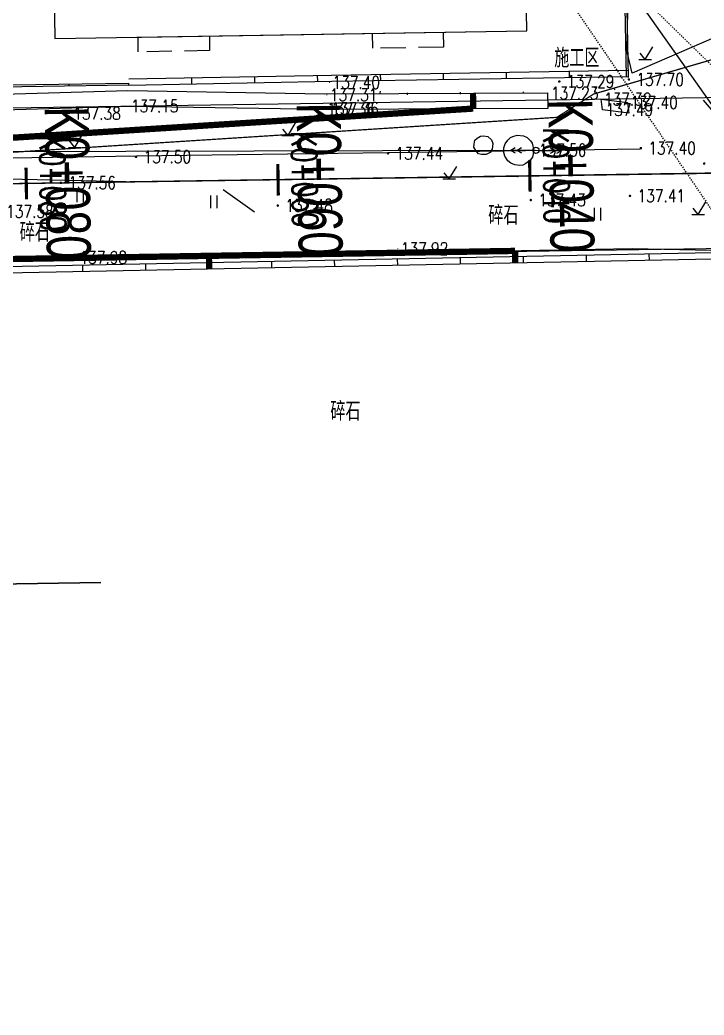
# Model space of a CAD drawing. Extents: x 529262 to 576451, y 2694391 to 2717535.
# Drawn here: x 564774.7 to 564829.1, y 2709952.9 to 2710032 of the extents above; entities that cross this region are included whole.
import ezdxf
from ezdxf.enums import TextEntityAlignment as Align
from ezdxf.xclip import XClip

# ---------------------------------------------------------------- set-up
doc = ezdxf.new("R2010")
doc.units = 0
doc.header["$XCLIPFRAME"] = 0
for name, pattern in [('ACAD_ISO12W100', [22, 12, -3, 0.5, -3, 0.5, -3]), ('DASH', [0.35, 0.25, -0.1]), ('X2', [10, 8, -2]), ('X5', [3, 2, -1])]:
    doc.linetypes.add(name, pattern=pattern)
for name, color, linetype in [('a红线图', 1, 'Continuous'), ('DLSS', 4, 'Continuous'), ('DMTZ', 8, 'Continuous'), ('GCD', 8, 'Continuous'), ('GPSCOMMON', 7, 'Continuous'), ('GXYZ', 8, 'Continuous'), ('JMD', 8, 'Continuous'), ('PP-COM', 7, 'Continuous'), ('RD-中线', 40, 'Continuous'), ('RD-红线', 7, 'Continuous'), ('ZBTZ', 8, 'Continuous'), ('ZJ', 7, 'Continuous'), ('新建水沟', 7, 'Continuous'), ('桩号标注', 7, 'Continuous'), ('污水管径标注_W10-', 202, 'Continuous'), ('纵断_分栏文字', 7, 'Continuous'), ('道路中线', 90, 'Continuous')]:
    doc.layers.add(name, color=color, linetype=linetype)
doc.layers.add('SZ-ZH-DIM', color=7, linetype='Continuous', lineweight=0)
doc.layers.add('控制界线1', color=30, linetype='ACAD_ISO12W100', lineweight=35)
doc.styles.add('HZ', font='rs.shx', dxfattribs={"width": 0.8, "bigfont": 'hztxt.shx'})
doc.styles.add('SEMDI', font='smsim.shx', dxfattribs={"width": 0.75, "bigfont": 'smfs.shx'})
doc.linetypes.add('10422', pattern='A,0.75,[150,AAA.SHX,S=0.5,R=0,X=0,Y=0.5],1.5,[177,AAA.SHX,S=1,R=0,X=0,Y=0.4],0.75', length=3)
doc.linetypes.add('1161', pattern='A,0,[149,AAA.SHX,S=0.15,R=0,X=0,Y=0],-1.6', length=1.6)

# ---------------------------------------------------------------- blocks, each defined once
blk = doc.blocks.new('A$C19FD0107')
at = {"layer": 'RD-中线', "color": 8, "linetype": 'Continuous'}
blk.add_lwpolyline([(-6145.953, 15629.525), (-6583.681, 15623.036, -0.057862), (-6611.221, 15625.821), (-6627.546, 15629.409, 0.058625), (-6655.452, 15632.188), (-7132.057, 15623.673)], format="xyb", dxfattribs=at)
at = {"layer": 'RD-红线', "color": 8, "linetype": 'Continuous', "flags": 128}
for points in [[(-6142.061, 15635.584), (-6242.014, 15634.102)], [(-6159.812, 15623.319), (-6241.85, 15622.103)]]:
    blk.add_lwpolyline(points, dxfattribs=at)
blk = doc.blocks.new('GC200')
at = {"linetype": 'Continuous', "const_width": 0.2, "flags": 128}
blk.add_lwpolyline([(-0.1, 0, 1), (0.1, 0, 1)], format="xyb", close=True, dxfattribs=at)
blk = doc.blocks.new('gc013a')
at = {"linetype": 'Continuous'}
blk.add_line((0.5, 0), (4, 0), dxfattribs=at)
at = {"linetype": 'Continuous', "flags": 128}
for points in [[(2.31, -0.4), (3, 0), (2.31, 0.4)], [(3.31, -0.4), (4, 0), (3.31, 0.4)]]:
    blk.add_lwpolyline(points, dxfattribs=at)
blk = doc.blocks.new('gc170')
at = {"color": 8, "linetype": 'Continuous'}
blk.add_circle((0, 0), 0.5, dxfattribs=at)
blk = doc.blocks.new('gc123')
at = {"color": 8}
for p, q in [((0, 0), (1.2, 2)), ((-1, 0), (1, 0)), ((0, 0), (-0.8, 1))]:
    blk.add_line(p, q, dxfattribs=at)
blk = doc.blocks.new('gc121')
at = {"color": 8}
for p, q in [((-0.5, -1), (-0.5, 1)), ((0.5, -1), (0.5, 1))]:
    blk.add_line(p, q, dxfattribs=at)

msp = doc.modelspace()

# ---------------------------------------------------------------- linework, layer by layer
at = {"color": 8, "linetype": 'Continuous'}
msp.add_lwpolyline([(564823.042, 2710032.855), (564834.707, 2710034.822), (564835.261, 2710031.466), (564829.85, 2710030.548), (564823.364, 2710027.737), (564822.986, 2710029.439)], close=True, dxfattribs=at)
msp.add_lwpolyline([(564823.042, 2710032.855), (564834.707, 2710034.822), (564835.261, 2710031.466), (564829.85, 2710030.548), (564823.364, 2710027.737), (564822.986, 2710029.439)], close=True, dxfattribs=at)
at = {"layer": 'a红线图', "color": 8, "linetype": 'DASH', "lineweight": 0, "ltscale": 0.1}
msp.add_lwpolyline([(564784.704, 2710086.502), (564800.867, 2710062.862), (564801.879, 2710061.771), (564806.974, 2710058.714), (564813.779, 2710055.824), (564815.932, 2710054.539), (564820.029, 2710050.614), (564821.476, 2710049.061), (564822.951, 2710045.784), (564823.712, 2710043.369), (564824.69, 2710033.245), (564846.919, 2710011.513), (564857.192, 2709990.133), (564856.518, 2709935.292)], dxfattribs=at)
msp.add_lwpolyline([(564784.704, 2710086.502), (564800.867, 2710062.862), (564801.879, 2710061.771), (564806.974, 2710058.714), (564813.779, 2710055.824), (564815.932, 2710054.539), (564820.029, 2710050.614), (564821.476, 2710049.061), (564822.951, 2710045.784), (564823.712, 2710043.369), (564824.69, 2710033.245), (564846.919, 2710011.513), (564857.192, 2709990.133), (564856.518, 2709935.292)], dxfattribs=at)
at = {"layer": 'DLSS', "linetype": 'X2', "const_width": 0.1, "elevation": 139.065, "flags": 128}
msp.add_lwpolyline([(564614.998, 2710015.203), (564616.215, 2710015.098), (564631.121, 2710015.821), (564639.419, 2710016.818), (564650.528, 2710017.256), (564660.184, 2710017.649), (564683.411, 2710017.386), (564704.59, 2710016.995), (564817.388, 2710024.229), (564820.313, 2710026.08), (564830.77, 2710029.122)], dxfattribs=at)
at = {"layer": 'DLSS', "linetype": 'Continuous'}
msp.add_point((564814.297, 2710019.537, -0.055), dxfattribs=at)
msp.add_point((564814.297, 2710019.537, -0.055), dxfattribs=at)
msp.add_point((564814.297, 2710019.537, -0.055), dxfattribs=at)
msp.add_point((564814.297, 2710019.537, -0.055), dxfattribs=at)
at = {"layer": 'DMTZ', "linetype": '10422', "flags": 128}
msp.add_lwpolyline([(564816.697, 2710024.948), (564816.673, 2710026.147), (564798.93, 2710026.08), (564798.93, 2710026.08), (564783.327, 2710026.326), (564769.788, 2710025.928), (564758.431, 2710025.822), (564758.431, 2710025.822), (564758.43, 2710024.622), (564769.811, 2710024.728), (564783.335, 2710025.126), (564798.911, 2710024.88)], close=True, dxfattribs=at)
for points, elevation in [([(564811.572, 2710022.754), (564811.901, 2710022.705), (564812.2, 2710022.449), (564812.31, 2710022.15), (564812.243, 2710021.705), (564812.09, 2710021.449), (564811.773, 2710021.284), (564811.401, 2710021.272), (564811.169, 2710021.339), (564810.95, 2710021.583), (564810.803, 2710021.869), (564810.821, 2710022.107), (564810.889, 2710022.424), (564811.059, 2710022.571), (564811.322, 2710022.73)], 137.864), ([(564814.253, 2710022.81), (564814.731, 2710022.773), (564815.03, 2710022.62), (564815.288, 2710022.369), (564815.435, 2710022.187), (564815.567, 2710021.595), (564815.47, 2710021.072), (564815.268, 2710020.828), (564814.94, 2710020.57), (564814.689, 2710020.438), (564814.451, 2710020.415), (564814.047, 2710020.451), (564813.74, 2710020.584), (564813.51, 2710020.765), (564813.252, 2710021.142), (564813.176, 2710021.441), (564813.189, 2710021.818), (564813.287, 2710022.132), (564813.503, 2710022.424), (564813.712, 2710022.64), (564813.901, 2710022.717)], 137.59)]:
    msp.add_lwpolyline(points, close=True, dxfattribs=dict(at, elevation=elevation))
at = {"layer": 'GPSCOMMON', "const_width": 0.5}
for points in [[(564810.738, 2710024.925), (564810.733, 2710026.125)], [(564773.04, 2710022.541), (564810.738, 2710024.925)], [(564773.127, 2710012.957), (564814.072, 2710013.618)], [(564814.072, 2710013.618), (564814.091, 2710012.661)], [(564789.759, 2710013.226), (564789.78, 2710012.179)]]:
    msp.add_lwpolyline(points, dxfattribs=at)
at = {"layer": 'GXYZ', "linetype": 'Continuous'}
msp.add_line((564813.732, 2710021.597), (564759.379, 2710021.449), dxfattribs=at)
at = {"layer": 'JMD', "linetype": 'Continuous'}
for p, q in [((564788.404, 2710026.886), (564788.395, 2710027.386)), ((564793.403, 2710026.979), (564793.394, 2710027.479)), ((564798.402, 2710027.072), (564798.393, 2710027.572)), ((564803.401, 2710027.157), (564803.393, 2710027.657)), ((564808.401, 2710027.239), (564808.392, 2710027.739)), ((564813.4, 2710027.322), (564813.392, 2710027.822)), ((564818.399, 2710027.404), (564818.391, 2710027.904)), ((564778.654, 2710026.736), (564778.652, 2710026.886)), ((564778.654, 2710026.736), (564778.652, 2710026.886)), ((564783.389, 2710026.805), (564783.387, 2710026.955)), ((564783.389, 2710026.805), (564783.387, 2710026.955)), ((564822.036, 2710026.414), (564821.933, 2710026.523)), ((564803.368, 2710026.149), (564803.376, 2710026.299)), ((564803.368, 2710026.149), (564803.376, 2710026.299)), ((564805.517, 2710026.027), (564805.525, 2710026.177)), ((564805.517, 2710026.027), (564805.525, 2710026.177)), ((564805.517, 2710026.027), (564805.525, 2710026.177)), ((564809.734, 2710026.068), (564809.733, 2710026.218)), ((564809.734, 2710026.068), (564809.733, 2710026.218)), ((564809.734, 2710026.068), (564809.733, 2710026.218)), ((564814.734, 2710026.116), (564814.733, 2710026.266)), ((564814.734, 2710026.116), (564814.733, 2710026.266)), ((564814.734, 2710026.116), (564814.733, 2710026.266)), ((564819.604, 2710025.285), (564819.661, 2710025.424)), ((564804.714, 2710012.975), (564804.724, 2710012.475)), ((564809.713, 2710013.075), (564809.723, 2710012.575)), ((564814.712, 2710013.174), (564814.722, 2710012.674)), ((564819.711, 2710013.273), (564819.721, 2710012.773)), ((564824.71, 2710013.372), (564824.72, 2710012.872)), ((564779.719, 2710012.479), (564779.729, 2710011.979)), ((564784.718, 2710012.578), (564784.728, 2710012.079)), ((564789.717, 2710012.678), (564789.727, 2710012.178)), ((564794.716, 2710012.777), (564794.726, 2710012.277)), ((564799.715, 2710012.876), (564799.725, 2710012.376))]:
    msp.add_line(p, q, dxfattribs=at)
at = {"layer": 'JMD', "linetype": 'Continuous', "elevation": 137.52, "flags": 128}
msp.add_lwpolyline([(564782.782, 2710030.58), (564815.005, 2710031.11), (564814.832, 2710041.598), (564806.553, 2710041.423), (564806.569, 2710040.423), (564804.265, 2710040.424), (564804.249, 2710041.424), (564787.973, 2710041.156), (564787.989, 2710040.156), (564785.663, 2710040.122), (564785.647, 2710041.122), (564777.368, 2710040.984), (564777.451, 2710035.543)], dxfattribs=at)
msp.add_lwpolyline([(564814.832, 2710041.598), (564806.553, 2710041.423), (564806.569, 2710040.423), (564804.265, 2710040.424), (564804.249, 2710041.424), (564787.973, 2710041.156), (564787.989, 2710040.156), (564785.663, 2710040.122), (564785.647, 2710041.122), (564777.368, 2710040.984), (564777.528, 2710030.493), (564815.005, 2710031.11)], close=True, dxfattribs=at)
at = {"layer": 'JMD', "linetype": 'Continuous'}
for points in [[(564822.929, 2710027.466), (564822.83, 2710032.95), (564829.015, 2710033.839)], [(564822.929, 2710027.466), (564822.83, 2710032.95), (564829.015, 2710033.839)], [(564823.081, 2710027.402), (564822.983, 2710032.82), (564829.065, 2710033.695)], [(564823.081, 2710027.402), (564822.983, 2710032.82), (564829.065, 2710033.695)]]:
    msp.add_lwpolyline(points, dxfattribs=at)
at = {"layer": 'JMD', "linetype": 'X5'}
for points in [[(564789.795, 2710030.695), (564789.815, 2710029.53), (564784.148, 2710029.436), (564784.128, 2710030.602)], [(564789.795, 2710030.695), (564789.815, 2710029.53), (564784.148, 2710029.436), (564784.128, 2710030.602)], [(564808.373, 2710031.001), (564808.393, 2710029.803), (564802.764, 2710029.714), (564802.744, 2710030.908)], [(564808.373, 2710031.001), (564808.393, 2710029.803), (564802.764, 2710029.714), (564802.744, 2710030.908)]]:
    msp.add_lwpolyline(points, dxfattribs=at)
at = {"layer": 'JMD', "linetype": 'Continuous', "flags": 128}
for points in [[(564783.395, 2710027.293), (564799.506, 2710027.592), (564823.06, 2710027.981)], [(564783.405, 2710026.793), (564799.515, 2710027.093), (564823.068, 2710027.481)], [(564701.225, 2710025.712), (564747.006, 2710026.436), (564762.969, 2710026.658), (564783.387, 2710026.955)], [(564701.295, 2710025.563), (564747.009, 2710026.286), (564762.971, 2710026.508), (564783.389, 2710026.805)], [(564829.709, 2710013.472), (564472.921, 2710006.389)], [(564829.719, 2710012.972), (564472.931, 2710005.89)]]:
    msp.add_lwpolyline(points, dxfattribs=at)
msp.add_lwpolyline([(564821.027, 2710024.838), (564820.903, 2710025.67), (564822.99, 2710025.399), (564823.114, 2710024.567)], close=True, dxfattribs=at)
msp.add_lwpolyline([(564821.027, 2710024.838), (564820.903, 2710025.67), (564822.99, 2710025.399), (564823.114, 2710024.567)], close=True, dxfattribs=at)
at = {"layer": 'PP-COM', "color": 8, "flags": 128}
msp.add_lwpolyline([(564829.006, 2710025.597), (564832.506, 2710021.522, 0.117626), (564836.06, 2710018.946), (564845.116, 2710015.192, -0.217868), (564847.688, 2710012.424), (564851.729, 2710000.222, 0.097737), (564853.532, 2709997.033), (564856.366, 2709993.732)], format="xyb", dxfattribs=at)
at = {"layer": 'SZ-ZH-DIM', "color": 0, "const_width": 0.25, "elevation": 140}
for points in [[(564815.267, 2710018.316), (564815.23, 2710020.816)], [(564775.271, 2710017.723), (564775.234, 2710020.223)], [(564795.269, 2710018.02), (564795.232, 2710020.519)]]:
    msp.add_lwpolyline(points, dxfattribs=at)
at = {"layer": 'ZBTZ', "linetype": '1161'}
msp.add_lwpolyline([(564761.42, 2710024.701), (564761.459, 2710024.302), (564761.936, 2710019.439), (564770.227, 2710019.431), (564783.154, 2710019.123), (564783.669, 2710019.111)], dxfattribs=at)
at = {"layer": 'ZBTZ', "linetype": '1161', "elevation": 138.056, "flags": 128}
msp.add_lwpolyline([(564790.894, 2710018.485), (564793.377, 2710016.726)], dxfattribs=at)
at = {"layer": 'ZBTZ', "linetype": '1161', "flags": 128}
msp.add_lwpolyline([(564833.773, 2710005.793), (564829.655, 2710013.659), (564823.401, 2710013.792), (564801.259, 2710013.38)], dxfattribs=at)
at = {"layer": '控制界线1', "color": 252, "linetype": 'Continuous', "flags": 128}
msp.add_lwpolyline([(564755.82, 2710052.009), (564381.075, 2710044.69), (564375.334, 2709980.803), (564584.871, 2709984.176), (564781.181, 2709987.275)], dxfattribs=at)
msp.add_lwpolyline([(564755.82, 2710052.009), (564381.075, 2710044.69), (564375.334, 2709980.803), (564584.871, 2709984.176), (564781.181, 2709987.275)], dxfattribs=at)
msp.add_lwpolyline([(564755.82, 2710052.009), (564381.075, 2710044.69), (564375.334, 2709980.803), (564584.871, 2709984.176), (564781.181, 2709987.275)], dxfattribs=at)
at = {"layer": '新建水沟', "color": 5, "linetype": 'DASH', "ltscale": 0.1, "elevation": 143.04}
msp.add_lwpolyline([(564692.655, 2710239.775), (564722.404, 2710203.912), (564749.087, 2710144.577), (564801.321, 2710058.696), (564858.94, 2709973.728), (564856.64, 2709887.325), (564736.482, 2709870.316), (564671.801, 2709755.331), (564665.716, 2709733.478), (564684.342, 2709714.784), (564705.355, 2709682.444), (564764.149, 2709670.422), (564829.539, 2709662.444), (564838.011, 2709659.606), (564818.767, 2709548.337)], dxfattribs=at)
msp.add_lwpolyline([(564692.655, 2710239.775), (564722.404, 2710203.912), (564749.087, 2710144.577), (564801.321, 2710058.696), (564858.94, 2709973.728), (564856.64, 2709887.325), (564736.482, 2709870.316), (564671.801, 2709755.331), (564665.716, 2709733.478), (564684.342, 2709714.784), (564705.355, 2709682.444), (564764.149, 2709670.422), (564829.539, 2709662.444), (564838.011, 2709659.606), (564818.767, 2709548.337)], dxfattribs=at)
msp.add_lwpolyline([(564692.655, 2710239.775), (564722.404, 2710203.912), (564749.087, 2710144.577), (564801.321, 2710058.696), (564858.94, 2709973.728), (564856.64, 2709887.325), (564736.482, 2709870.316), (564671.801, 2709755.331), (564665.716, 2709733.478), (564684.342, 2709714.784), (564705.355, 2709682.444), (564764.149, 2709670.422), (564829.539, 2709662.444), (564838.011, 2709659.606), (564818.767, 2709548.337)], dxfattribs=at)
at = {"layer": '桩号标注', "const_width": 0.25}
for points in [[(564815.267, 2710018.316), (564815.23, 2710020.816)], [(564775.271, 2710017.723), (564775.234, 2710020.223)], [(564795.269, 2710018.02), (564795.232, 2710020.519)]]:
    msp.add_lwpolyline(points, dxfattribs=at)
at = {"layer": '污水管径标注_W10-'}
msp.add_lwpolyline([(564504.036, 2710016.969), (564524.034, 2710017.266), (564544.031, 2710017.562), (564564.029, 2710017.859), (564584.027, 2710018.155), (564604.025, 2710018.452), (564624.023, 2710018.748), (564644.02, 2710019.044), (564664.018, 2710019.341), (564684.016, 2710019.637), (564704.014, 2710019.934), (564724.012, 2710020.23), (564744.009, 2710020.527), (564764.007, 2710020.854), (564784.004, 2710021.181), (564804.002, 2710021.45), (564824, 2710021.718)], dxfattribs=at)
at = {"layer": '纵断_分栏文字', "color": 3, "elevation": 143.04}
msp.add_lwpolyline([(564782.178, 2710047.275), (564814.121, 2710047.275), (564831.389, 2710022.823)], dxfattribs=at)
at = {"layer": '道路中线'}
msp.add_lwpolyline([(564377.047, 2710013.07), (564855.244, 2710020.159)], dxfattribs=at)

# ---------------------------------------------------------------- block references
at = {"layer": 'GCD', "linetype": 'Continuous'}
ref = msp.add_blockref('GC200', (564799.333, 2710027.001, 137.403), dxfattribs=dict(at, xscale=0.1999999999534339, yscale=0.1999999999534339, zscale=0.1999999999534339))
ref.add_attrib('height', '137.40', dxfattribs={"linetype": 'Continuous', "height": 1, "style": 'HZ', "width": 0.8}).set_placement((564799.573, 2710027.001, 137.403), align=Align.MIDDLE_LEFT)
ref = msp.add_blockref('GC200', (564799.333, 2710027.001, 137.403), dxfattribs=dict(at, xscale=0.1999999999534339, yscale=0.1999999999534339, zscale=0.1999999999534339))
ref.add_attrib('height', '137.40', dxfattribs={"linetype": 'Continuous', "height": 1, "style": 'HZ', "width": 0.8}).set_placement((564799.573, 2710027.001, 137.403), align=Align.MIDDLE_LEFT)
at = {"layer": 'GCD', "color": 3, "linetype": 'Continuous'}
ref = msp.add_blockref('GC200', (564817.587, 2710027.075, 137.286), dxfattribs=dict(at, xscale=0.5, yscale=0.5, zscale=0.5))
ref.add_attrib('height', '137.29', dxfattribs={"linetype": 'Continuous', "height": 1, "style": 'HZ', "width": 0.8}).set_placement((564818.187, 2710027.075, 137.286), align=Align.MIDDLE_LEFT)
ref = msp.add_blockref('GC200', (564817.587, 2710027.075, 137.286), dxfattribs=dict(at, xscale=0.5, yscale=0.5, zscale=0.5))
ref.add_attrib('height', '137.29', dxfattribs={"linetype": 'Continuous', "height": 1, "style": 'HZ', "width": 0.8}).set_placement((564818.187, 2710027.075, 137.286), align=Align.MIDDLE_LEFT)
ref = msp.add_blockref('GC200', (564823.113, 2710027.24, 137.704), dxfattribs=dict(at, xscale=0.5, yscale=0.5, zscale=0.5))
ref.add_attrib('height', '137.70', dxfattribs={"linetype": 'Continuous', "height": 1, "style": 'HZ', "width": 0.8}).set_placement((564823.713, 2710027.24, 137.704), align=Align.MIDDLE_LEFT)
ref = msp.add_blockref('GC200', (564823.113, 2710027.24, 137.704), dxfattribs=dict(at, xscale=0.5, yscale=0.5, zscale=0.5))
ref.add_attrib('height', '137.70', dxfattribs={"linetype": 'Continuous', "height": 1, "style": 'HZ', "width": 0.8}).set_placement((564823.713, 2710027.24, 137.704), align=Align.MIDDLE_LEFT)
at = {"layer": 'GCD', "linetype": 'Continuous'}
ref = msp.add_blockref('GC200', (564799.127, 2710026.015, 137.309), dxfattribs=dict(at, xscale=0.1999999999534339, yscale=0.1999999999534339, zscale=0.1999999999534339))
ref.add_attrib('height', '137.31', dxfattribs={"linetype": 'Continuous', "height": 1, "style": 'HZ', "width": 0.8}).set_placement((564799.367, 2710026.015, 137.309), align=Align.MIDDLE_LEFT)
ref = msp.add_blockref('GC200', (564799.127, 2710026.015, 137.309), dxfattribs=dict(at, xscale=0.1999999999534339, yscale=0.1999999999534339, zscale=0.1999999999534339))
ref.add_attrib('height', '137.31', dxfattribs={"linetype": 'Continuous', "height": 1, "style": 'HZ', "width": 0.8}).set_placement((564799.367, 2710026.015, 137.309), align=Align.MIDDLE_LEFT)
ref = msp.add_blockref('GC200', (564816.684, 2710026.151, 137.231), dxfattribs=dict(at, xscale=0.1999999999534339, yscale=0.1999999999534339, zscale=0.1999999999534339))
ref.add_attrib('height', '137.23', dxfattribs={"linetype": 'Continuous', "height": 1, "style": 'HZ', "width": 0.8}).set_placement((564816.924, 2710026.151, 137.231), align=Align.MIDDLE_LEFT)
ref = msp.add_blockref('GC200', (564816.684, 2710026.151, 137.231), dxfattribs=dict(at, xscale=0.1999999999534339, yscale=0.1999999999534339, zscale=0.1999999999534339))
ref.add_attrib('height', '137.23', dxfattribs={"linetype": 'Continuous', "height": 1, "style": 'HZ', "width": 0.8}).set_placement((564816.924, 2710026.151, 137.231), align=Align.MIDDLE_LEFT)
ref = msp.add_blockref('GC200', (564783.331, 2710025.129, 137.153), dxfattribs=dict(at, xscale=0.1999999999534339, yscale=0.1999999999534339, zscale=0.1999999999534339))
ref.add_attrib('height', '137.15', dxfattribs={"linetype": 'Continuous', "height": 1, "style": 'HZ', "width": 0.8}).set_placement((564783.571, 2710025.129, 137.153), align=Align.MIDDLE_LEFT)
ref = msp.add_blockref('GC200', (564783.331, 2710025.129, 137.153), dxfattribs=dict(at, xscale=0.1999999999534339, yscale=0.1999999999534339, zscale=0.1999999999534339))
ref.add_attrib('height', '137.15', dxfattribs={"linetype": 'Continuous', "height": 1, "style": 'HZ', "width": 0.8}).set_placement((564783.571, 2710025.129, 137.153), align=Align.MIDDLE_LEFT)
ref = msp.add_blockref('GC200', (564820.899, 2710025.673, 137.322), dxfattribs=dict(at, xscale=0.1999999999534339, yscale=0.1999999999534339, zscale=0.1999999999534339))
ref.add_attrib('height', '137.32', dxfattribs={"linetype": 'Continuous', "height": 1, "style": 'HZ', "width": 0.8}).set_placement((564821.139, 2710025.673, 137.322), align=Align.MIDDLE_LEFT)
ref = msp.add_blockref('GC200', (564820.899, 2710025.673, 137.322), dxfattribs=dict(at, xscale=0.1999999999534339, yscale=0.1999999999534339, zscale=0.1999999999534339))
ref.add_attrib('height', '137.32', dxfattribs={"linetype": 'Continuous', "height": 1, "style": 'HZ', "width": 0.8}).set_placement((564821.139, 2710025.673, 137.322), align=Align.MIDDLE_LEFT)
ref = msp.add_blockref('GC200', (564822.986, 2710025.402, 137.398), dxfattribs=dict(at, xscale=0.1999999999534339, yscale=0.1999999999534339, zscale=0.1999999999534339))
ref.add_attrib('height', '137.40', dxfattribs={"linetype": 'Continuous', "height": 1, "style": 'HZ', "width": 0.8}).set_placement((564823.226, 2710025.402, 137.398), align=Align.MIDDLE_LEFT)
ref = msp.add_blockref('GC200', (564822.986, 2710025.402, 137.398), dxfattribs=dict(at, xscale=0.1999999999534339, yscale=0.1999999999534339, zscale=0.1999999999534339))
ref.add_attrib('height', '137.40', dxfattribs={"linetype": 'Continuous', "height": 1, "style": 'HZ', "width": 0.8}).set_placement((564823.226, 2710025.402, 137.398), align=Align.MIDDLE_LEFT)
ref = msp.add_blockref('GC200', (564778.392, 2710024.546, 137.383), dxfattribs=dict(at, xscale=0.5, yscale=0.5, zscale=0.5))
ref.add_attrib('height', '137.38', dxfattribs={"linetype": 'Continuous', "height": 1, "style": 'HZ', "width": 0.8}).set_placement((564778.992, 2710024.546, 137.383), align=Align.MIDDLE_LEFT)
ref = msp.add_blockref('GC200', (564798.907, 2710024.883, 137.362), dxfattribs=dict(at, xscale=0.1999999999534339, yscale=0.1999999999534339, zscale=0.1999999999534339))
ref.add_attrib('height', '137.36', dxfattribs={"linetype": 'Continuous', "height": 1, "style": 'HZ', "width": 0.8}).set_placement((564799.147, 2710024.883, 137.362), align=Align.MIDDLE_LEFT)
ref = msp.add_blockref('GC200', (564798.907, 2710024.883, 137.362), dxfattribs=dict(at, xscale=0.1999999999534339, yscale=0.1999999999534339, zscale=0.1999999999534339))
ref.add_attrib('height', '137.36', dxfattribs={"linetype": 'Continuous', "height": 1, "style": 'HZ', "width": 0.8}).set_placement((564799.147, 2710024.883, 137.362), align=Align.MIDDLE_LEFT)
ref = msp.add_blockref('GC200', (564799.239, 2710024.921, 137.363), dxfattribs=dict(at, xscale=0.1999999999534339, yscale=0.1999999999534339, zscale=0.1999999999534339))
ref.add_attrib('height', '137.36', dxfattribs={"linetype": 'Continuous', "height": 1, "style": 'HZ', "width": 0.8}).set_placement((564799.479, 2710024.921, 137.363), align=Align.MIDDLE_LEFT)
ref = msp.add_blockref('GC200', (564799.239, 2710024.921, 137.363), dxfattribs=dict(at, xscale=0.1999999999534339, yscale=0.1999999999534339, zscale=0.1999999999534339))
ref.add_attrib('height', '137.36', dxfattribs={"linetype": 'Continuous', "height": 1, "style": 'HZ', "width": 0.8}).set_placement((564799.479, 2710024.921, 137.363), align=Align.MIDDLE_LEFT)
ref = msp.add_blockref('GC200', (564821.023, 2710024.841, 137.489), dxfattribs=dict(at, xscale=0.1999999999534339, yscale=0.1999999999534339, zscale=0.1999999999534339))
ref.add_attrib('height', '137.49', dxfattribs={"linetype": 'Continuous', "height": 1, "style": 'HZ', "width": 0.8}).set_placement((564821.263, 2710024.841, 137.489), align=Align.MIDDLE_LEFT)
ref = msp.add_blockref('GC200', (564821.023, 2710024.841, 137.489), dxfattribs=dict(at, xscale=0.1999999999534339, yscale=0.1999999999534339, zscale=0.1999999999534339))
ref.add_attrib('height', '137.49', dxfattribs={"linetype": 'Continuous', "height": 1, "style": 'HZ', "width": 0.8}).set_placement((564821.263, 2710024.841, 137.489), align=Align.MIDDLE_LEFT)
ref = msp.add_blockref('GC200', (564803.982, 2710021.371, 137.44), dxfattribs=dict(at, xscale=0.5, yscale=0.5, zscale=0.5))
ref.add_attrib('height', '137.44', dxfattribs={"linetype": 'Continuous', "height": 1, "style": 'HZ', "width": 0.8}).set_placement((564804.582, 2710021.371, 137.44), align=Align.MIDDLE_LEFT)
ref = msp.add_blockref('GC200', (564815.717, 2710021.613, 137.559), dxfattribs=dict(at, xscale=0.1999999999534339, yscale=0.1999999999534339, zscale=0.1999999999534339))
ref.add_attrib('height', '137.56', dxfattribs={"linetype": 'Continuous', "height": 1, "style": 'HZ', "width": 0.8}).set_placement((564815.957, 2710021.613, 137.559), align=Align.MIDDLE_LEFT)
ref = msp.add_blockref('GC200', (564815.717, 2710021.613, 137.559), dxfattribs=dict(at, xscale=0.1999999999534339, yscale=0.1999999999534339, zscale=0.1999999999534339))
ref.add_attrib('height', '137.56', dxfattribs={"linetype": 'Continuous', "height": 1, "style": 'HZ', "width": 0.8}).set_placement((564815.957, 2710021.613, 137.559), align=Align.MIDDLE_LEFT)
ref = msp.add_blockref('GC200', (564824.059, 2710021.782, 137.4), dxfattribs=dict(at, xscale=0.5, yscale=0.5, zscale=0.5))
ref.add_attrib('height', '137.40', dxfattribs={"linetype": 'Continuous', "height": 1, "style": 'HZ', "width": 0.8}).set_placement((564824.659, 2710021.782, 137.4), align=Align.MIDDLE_LEFT)
ref = msp.add_blockref('GC200', (564783.969, 2710021.089, 137.5), dxfattribs=dict(at, xscale=0.5, yscale=0.5, zscale=0.5))
ref.add_attrib('height', '137.50', dxfattribs={"linetype": 'Continuous', "height": 1, "style": 'HZ', "width": 0.8}).set_placement((564784.569, 2710021.089, 137.5), align=Align.MIDDLE_LEFT)
at = {"layer": 'GCD', "color": 3, "linetype": 'Continuous'}
ref = msp.add_blockref('GC200', (564829.095, 2710020.557, 137.242), dxfattribs=dict(at, xscale=0.5, yscale=0.5, zscale=0.5))
ref.add_attrib('height', '137.24', dxfattribs={"linetype": 'Continuous', "height": 1, "style": 'HZ', "width": 0.8}).set_placement((564829.695, 2710020.557, 137.242), align=Align.MIDDLE_LEFT)
ref = msp.add_blockref('GC200', (564829.095, 2710020.557, 137.242), dxfattribs=dict(at, xscale=0.5, yscale=0.5, zscale=0.5))
ref.add_attrib('height', '137.24', dxfattribs={"linetype": 'Continuous', "height": 1, "style": 'HZ', "width": 0.8}).set_placement((564829.695, 2710020.557, 137.242), align=Align.MIDDLE_LEFT)
at = {"layer": 'GCD', "linetype": 'Continuous'}
ref = msp.add_blockref('GC200', (564777.999, 2710019.031, 137.558), dxfattribs=dict(at, xscale=0.5, yscale=0.5, zscale=0.5))
ref.add_attrib('height', '137.56', dxfattribs={"linetype": 'Continuous', "height": 1, "style": 'HZ', "width": 0.8}).set_placement((564778.599, 2710019.031, 137.558), align=Align.MIDDLE_LEFT)
ref = msp.add_blockref('GC200', (564815.32, 2710017.661, 137.43), dxfattribs=dict(at, xscale=0.5, yscale=0.5, zscale=0.5))
ref.add_attrib('height', '137.43', dxfattribs={"linetype": 'Continuous', "height": 1, "style": 'HZ', "width": 0.8}).set_placement((564815.92, 2710017.661, 137.43), align=Align.MIDDLE_LEFT)
ref = msp.add_blockref('GC200', (564823.198, 2710017.989, 137.41), dxfattribs=dict(at, xscale=0.5, yscale=0.5, zscale=0.5))
ref.add_attrib('height', '137.41', dxfattribs={"linetype": 'Continuous', "height": 1, "style": 'HZ', "width": 0.8}).set_placement((564823.798, 2710017.989, 137.41), align=Align.MIDDLE_LEFT)
ref = msp.add_blockref('GC200', (564773.058, 2710016.745, 137.58), dxfattribs=dict(at, xscale=0.5, yscale=0.5, zscale=0.5))
ref.add_attrib('height', '137.58', dxfattribs={"linetype": 'Continuous', "height": 1, "style": 'HZ', "width": 0.8}).set_placement((564773.658, 2710016.745, 137.58), align=Align.MIDDLE_LEFT)
ref = msp.add_blockref('GC200', (564795.226, 2710017.218, 137.48), dxfattribs=dict(at, xscale=0.5, yscale=0.5, zscale=0.5))
ref.add_attrib('height', '137.48', dxfattribs={"linetype": 'Continuous', "height": 1, "style": 'HZ', "width": 0.8}).set_placement((564795.826, 2710017.218, 137.48), align=Align.MIDDLE_LEFT)
ref = msp.add_blockref('GC200', (564804.758, 2710013.795, 137.921), dxfattribs=dict(at, xscale=0.1999999999534339, yscale=0.1999999999534339, zscale=0.1999999999534339))
ref.add_attrib('height', '137.92', dxfattribs={"linetype": 'Continuous', "height": 1, "style": 'HZ', "width": 0.8}).set_placement((564804.998, 2710013.795, 137.921), align=Align.MIDDLE_LEFT)
ref = msp.add_blockref('GC200', (564804.758, 2710013.795, 137.921), dxfattribs=dict(at, xscale=0.1999999999534339, yscale=0.1999999999534339, zscale=0.1999999999534339))
ref.add_attrib('height', '137.92', dxfattribs={"linetype": 'Continuous', "height": 1, "style": 'HZ', "width": 0.8}).set_placement((564804.998, 2710013.795, 137.921), align=Align.MIDDLE_LEFT)
ref = msp.add_blockref('GC200', (564779.25, 2710013.095, 137.98), dxfattribs=dict(at, xscale=0.1999999999534339, yscale=0.1999999999534339, zscale=0.1999999999534339))
ref.add_attrib('height', '137.98', dxfattribs={"linetype": 'Continuous', "height": 1, "style": 'HZ', "width": 0.8}).set_placement((564779.49, 2710013.095, 137.98), align=Align.MIDDLE_LEFT)
ref = msp.add_blockref('GC200', (564779.25, 2710013.095, 137.98), dxfattribs=dict(at, xscale=0.1999999999534339, yscale=0.1999999999534339, zscale=0.1999999999534339))
ref.add_attrib('height', '137.98', dxfattribs={"linetype": 'Continuous', "height": 1, "style": 'HZ', "width": 0.8}).set_placement((564779.49, 2710013.095, 137.98), align=Align.MIDDLE_LEFT)
at = {"layer": 'GXYZ', "linetype": 'Continuous'}
for xscale, yscale, rotation in [(0.4999999999726697, 0.4999999999726697, 180.1555098312408), (0.5000000000197758, 0.5000000000197758, 359.0059801341767)]:
    msp.add_blockref('gc013a', (564815.732, 2710021.602), dxfattribs=dict(at, xscale=xscale, yscale=yscale, rotation=rotation))
at = {"layer": 'GXYZ', "linetype": 'Continuous', "xscale": 0.5, "yscale": 0.5}
msp.add_blockref('gc170', (564815.732, 2710021.602), dxfattribs=at)
at = {"layer": 'PP-COM'}
ref = msp.add_blockref('A$C19FD0107', (570997.993, 2694390.603), dxfattribs=at)
XClip(ref).set_block_clipping_path([(-9366.4383134884, 14428.6043910822), (-3328.4480743363, 17452.7484863754)])
at = {"layer": 'ZBTZ', "linetype": 'Continuous', "xscale": 0.5, "yscale": 0.5}
for name, p in [('gc123', (564824.411, 2710028.83)), ('gc123', (564796.041, 2710022.799)), ('gc123', (564796.041, 2710022.799)), ('gc123', (564796.041, 2710022.799)), ('gc123', (564779.104, 2710021.833)), ('gc123', (564779.104, 2710021.833)), ('gc123', (564779.104, 2710021.833)), ('gc123', (564808.839, 2710019.333)), ('gc121', (564779.543, 2710017.991)), ('gc121', (564779.543, 2710017.991)), ('gc121', (564779.543, 2710017.991)), ('gc121', (564790.172, 2710017.525)), ('gc121', (564790.172, 2710017.525)), ('gc121', (564790.172, 2710017.525)), ('gc121', (564820.623, 2710016.53)), ('gc123', (564828.624, 2710016.515))]:
    msp.add_blockref(name, p, dxfattribs=at)

# ---------------------------------------------------------------- texts
at = {"layer": 'SZ-ZH-DIM', "color": 0, "style": 'HZ', "width": 0.7}
for s, p in [('K0+080', (564775.753, 2710018.98, 140)), ('K0+060', (564795.751, 2710019.277, 140)), ('K0+040', (564815.748, 2710019.573, 140))]:
    msp.add_text(s, height=2, rotation=270.84931, dxfattribs=at).set_placement(p, align=Align.BOTTOM_CENTER)
at = {"layer": 'ZJ', "color": 8, "linetype": 'Continuous', "style": 'HZ', "width": 0.8}
for s, p in [('施工区', (564818.981, 2710029.027)), ('施工区', (564818.981, 2710029.027)), ('碎石', (564813.147, 2710016.536)), ('碎石', (564813.147, 2710016.536)), ('碎石', (564813.147, 2710016.536)), ('碎石', (564813.147, 2710016.536)), ('碎石', (564775.929, 2710015.189)), ('碎石', (564775.929, 2710015.189)), ('碎石', (564775.929, 2710015.189)), ('碎石', (564800.602, 2710000.953))]:
    msp.add_text(s, height=1.5, dxfattribs=at).set_placement(p, align=Align.MIDDLE)
at = {"layer": '桩号标注', "style": 'SEMDI', "width": 0.75}
for s, p in [('K0+080', (564775.753, 2710018.98)), ('K0+060', (564795.751, 2710019.277)), ('K0+040', (564815.748, 2710019.573))]:
    msp.add_text(s, height=3.5, rotation=270.84931, dxfattribs=at).set_placement(p, align=Align.BOTTOM_CENTER)

doc.saveas('drawing.dxf')
